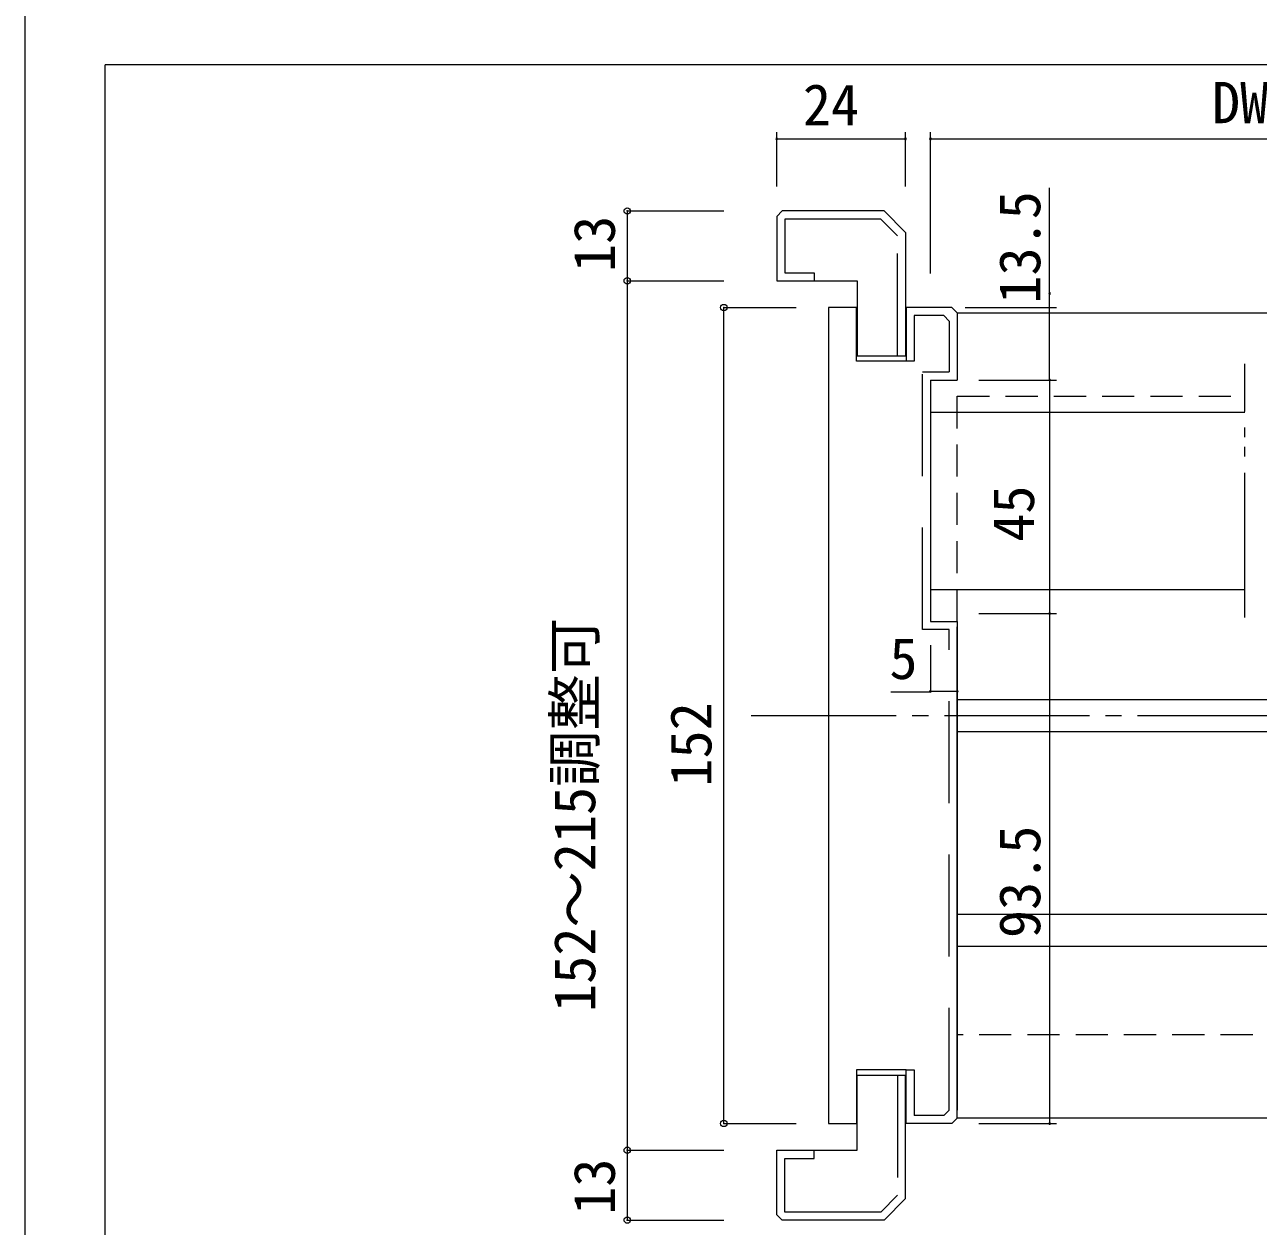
# Model space of a CAD drawing. Units: millimetres on the paper, enlarged 10 times, with parts at other scales. Extents: x -2000 to 2000, y -1385 to 1385.
# Drawn here: x -2000 to -1234, y -839 to -92 of the extents above; entities that cross this region are included whole.
import ezdxf
from ezdxf.enums import TextEntityAlignment as Align

# ---------------------------------------------------------------- set-up
doc = ezdxf.new("R2010")
doc.units = ezdxf.units.MM
doc.header["$LTSCALE"] = 10
doc.header["$PDMODE"] = 32
doc.header["$PDSIZE"] = 4
for name, pattern in [('CHAIN2', [12, 9, -1, 1, -1]), ('DOUBLE_CHAIN2', [12.8, 9, -1, 0.6, -0.6, 0.6, -1]), ('USER2', [9.525, 6.35, -3.175]), ('USER9', [3, 2, -1])]:
    doc.linetypes.add(name, pattern=pattern)
for name, color, linetype, lineweight in [('1-0_H-SYM', 7, 'Continuous', 20), ('1-1_0', 7, 'Continuous', 20), ('2-0_18', 7, 'Continuous', 18)]:
    doc.layers.add(name, color=color, linetype=linetype, lineweight=lineweight)
doc.styles.add('ＭＳ ゴシック', font='')
doc.styles.get('ＭＳ ゴシック').set_extended_font_data('MS Gothic')

msp = doc.modelspace()

# ---------------------------------------------------------------- linework, layer by layer
at = {"layer": '1-0_H-SYM'}
for p in [(380, -117.5), (380, -117.5), (-1950, -1017.5)]:
    msp.add_line(p, (-1950, -117.5), dxfattribs=at)
at = {"layer": '1-1_0'}
for p in [(380, -117.5), (380, -117.5), (-1950, -1017.5)]:
    msp.add_line(p, (-1950, -117.5), dxfattribs=at)
msp.add_lwpolyline([(-2000, -1385), (2000, -1385), (2000, 1385), (-2000, 1385)], close=True, dxfattribs=at)
at = {"layer": '2-0_18', "color": 4, "lineweight": 9}
for p, q in [((-1532.79, -192.92), (-1532.79, -159.18)), ((-1452.79, -192.92), (-1452.79, -159.18)), ((-1532.79, -163.35), (-1452.79, -163.35)), ((-1437.81, -163.35), (-937.29, -163.35)), ((-1363.21, -268.19), (-1363.21, -193.79)), ((-1625.62, -208.19), (-1565.62, -208.19)), ((-1625.62, -251.53), (-1565.62, -251.53)), ((-1565.62, -268.19), (-1520.62, -268.19)), ((-1565.62, -774.86), (-1565.62, -268.19)), ((-1363.21, -313.19), (-1363.21, -268.19)), ((-1407.29, -313.19), (-1359.05, -313.19)), ((-1407.29, -313.19), (-1359.05, -313.19)), ((-1363.21, -313.19), (-1363.21, -458.19)), ((-1407.29, -458.19), (-1359.05, -458.19)), ((-1407.29, -458.19), (-1359.05, -458.19)), ((-1363.21, -458.19), (-1363.21, -774.86)), ((-1437.29, -477.91), (-1437.29, -506.51)), ((-1437.29, -507.03), (-1461.85, -507.03)), ((-1420.62, -506.51), (-1437.29, -506.51)), ((-1565.62, -774.86), (-1520.62, -774.86)), ((-1407.29, -774.86), (-1359.05, -774.86)), ((-1407.29, -774.86), (-1359.05, -774.86)), ((-1625.62, -791.53), (-1565.62, -791.53))]:
    msp.add_line(p, q, dxfattribs=at)
at = {"layer": '2-0_18', "lineweight": 20}
for p, q in [((-1437.29, -247.01), (-1437.29, -159.18)), ((-1529.45, -208.19), (-1532.79, -211.53)), ((-1532.79, -211.53), (-1532.79, -251.53)), ((-1466.12, -208.19), (-1529.45, -208.19)), ((-1466.12, -208.19), (-1452.79, -221.53)), ((-1452.79, -221.53), (-1452.79, -298.19)), ((-1532.79, -251.53), (-1482.79, -251.53)), ((-1482.79, -251.53), (-1482.79, -298.19)), ((-1500.62, -268.19), (-1500.62, -774.86)), ((-1483.29, -268.19), (-1500.62, -268.19)), ((-1452.29, -268.19), (-1452.29, -301.53)), ((-1423.95, -268.19), (-1452.29, -268.19)), ((-1423.95, -268.19), (-1420.62, -271.53)), ((-1415.62, -268.19), (-1359.05, -268.19)), ((-1420.62, -271.53), (-1420.62, -308.19)), ((-1420.62, -271.53), (-166.54, -271.53)), ((-1420.62, -276.53), (-1420.62, -313.19)), ((-1420.62, -276.53), (-1420.62, -313.19)), ((-1482.79, -298.19), (-1452.79, -298.19)), ((-1437.29, -313.19), (-1420.62, -313.19)), ((-1437.29, -313.19), (-1437.29, -458.19)), ((-1437.29, -313.19), (-1437.29, -429.86)), ((-1437.29, -313.19), (-1420.62, -313.19)), ((-1437.29, -313.19), (-1437.29, -463.19)), ((-1437.29, -333.19), (-1437.29, -443.19)), ((-1437.29, -333.19), (-1437.29, -443.19)), ((-1437.29, -333.19), (-1241.9, -333.19)), ((-1437.29, -348.19), (-1437.29, -424.86)), ((-1437.29, -443.19), (-1241.9, -443.19)), ((-1437.29, -463.19), (-1420.62, -463.19)), ((-1420.62, -463.19), (-1420.62, -766.53)), ((-1420.62, -466.53), (-1420.62, -766.53)), ((-1420.62, -771.53), (-1420.62, -466.53)), ((-1420.62, -511.53), (-1123.95, -511.53)), ((-1420.62, -531.53), (-1123.95, -531.53)), ((-1420.62, -644.86), (-649.87, -644.86)), ((-1420.62, -664.86), (-649.87, -664.86)), ((-1452.29, -774.86), (-1452.29, -741.53)), ((-1482.79, -744.86), (-1452.79, -744.86)), ((-1482.79, -791.53), (-1482.79, -744.86)), ((-1452.79, -821.53), (-1452.79, -744.86)), ((-1423.95, -774.86), (-1420.62, -771.53)), ((-1500.62, -774.86), (-1483.29, -774.86)), ((-1423.95, -774.86), (-1452.29, -774.86)), ((-1532.79, -791.53), (-1482.79, -791.53)), ((-1532.79, -831.53), (-1532.79, -791.53)), ((-1466.12, -834.86), (-1452.79, -821.53)), ((-1466.12, -834.86), (-1452.79, -821.53)), ((-1529.45, -834.86), (-1532.79, -831.53)), ((-1466.12, -834.86), (-1529.45, -834.86))]:
    msp.add_line(p, q, dxfattribs=at)
at = {"layer": '2-0_18', "linetype": 'USER2', "lineweight": 20}
for p, q in [((-1527.79, -213.19), (-1527.79, -246.53)), ((-1428.95, -273.19), (-1447.29, -273.19)), ((-1428.95, -273.19), (-1425.62, -276.53)), ((-1425.62, -276.53), (-1425.62, -308.19)), ((-1425.62, -766.53), (-1425.62, -468.19)), ((-1428.95, -769.86), (-1447.29, -769.86)), ((-1428.95, -769.86), (-1425.62, -766.53)), ((-1527.79, -829.86), (-1527.79, -796.53))]:
    msp.add_line(p, q, dxfattribs=at)
at = {"layer": '2-0_18', "linetype": 'DOUBLE_CHAIN2', "lineweight": 20}
msp.add_line((-1241.9, -460.74), (-1241.9, -303.21), dxfattribs=at)
at = {"layer": '2-0_18', "linetype": 'USER9'}
for p, q in [((-1420.62, -463.19), (-1420.62, -323.19)), ((-1420.62, -323.19), (-1241.9, -323.19)), ((-397.03, -719.86), (-1420.62, -719.86))]:
    msp.add_line(p, q, dxfattribs=at)
at = {"layer": '2-0_18', "color": 4, "linetype": 'CHAIN2', "lineweight": 9}
msp.add_line((-1548.56, -521.53), (-21.11, -521.53), dxfattribs=at)
at = {"layer": '2-0_18', "color": 4, "lineweight": 9}
msp.add_lwpolyline([(-1625.62, -208.19), (-1625.62, -834.86), (-1565.62, -834.86)], dxfattribs=at)
at = {"layer": '2-0_18', "linetype": 'USER2', "lineweight": 20}
for points in [[(-1457.79, -298.19), (-1457.79, -223.6), (-1468.19, -213.19), (-1527.79, -213.19)], [(-1527.79, -246.53), (-1509.45, -246.53), (-1509.45, -251.53)], [(-1447.29, -273.19), (-1447.29, -301.53), (-1452.29, -301.53)], [(-1425.62, -468.19), (-1442.29, -468.19), (-1442.29, -308.19), (-1425.62, -308.19)], [(-1452.29, -741.53), (-1447.29, -741.53), (-1447.29, -769.86)], [(-1457.79, -744.86), (-1457.79, -819.46), (-1468.19, -829.86), (-1527.79, -829.86)], [(-1527.79, -796.53), (-1509.45, -796.53), (-1509.45, -791.53)]]:
    msp.add_lwpolyline(points, dxfattribs=at)
at = {"layer": '2-0_18', "lineweight": 20}
for points in [[(-1452.29, -301.53), (-1483.29, -301.53), (-1483.29, -268.19)], [(-1452.29, -741.53), (-1483.29, -741.53), (-1483.29, -774.86)], [(-163.2, -774.86), (-166.54, -771.53), (-1420.62, -771.53)]]:
    msp.add_lwpolyline(points, dxfattribs=at)
at = {"layer": '2-0_18', "color": 4, "lineweight": 9}
for centre, start, end in [((-1532.79, -163.35), 0, 180), ((-1532.79, -163.35), 0, 180), ((-1532.79, -163.35), 180, 0), ((-1532.79, -163.35), 180, 0), ((-1452.79, -163.35), 0, 180), ((-1452.79, -163.35), 0, 180), ((-1452.79, -163.35), 180, 0), ((-1452.79, -163.35), 180, 0), ((-1437.29, -163.35), 0, 180), ((-1437.29, -163.35), 0, 180), ((-1437.29, -163.35), 180, 0), ((-1437.29, -163.35), 180, 0), ((-1363.21, -259.48), 90, 270), ((-1363.21, -259.48), 270, 90), ((-1363.21, -313.19), 90, 270), ((-1363.21, -313.19), 90, 270), ((-1363.21, -313.19), 270, 90), ((-1363.21, -313.19), 270, 90), ((-1363.21, -458.19), 90, 270), ((-1363.21, -458.19), 90, 270), ((-1363.21, -458.19), 270, 90), ((-1363.21, -458.19), 270, 90), ((-1437.29, -506.51), 90, 270), ((-1437.29, -506.51), 270, 90), ((-1420.62, -506.51), 90, 270), ((-1420.62, -506.51), 270, 90), ((-1363.21, -774.86), 90, 270), ((-1363.21, -774.86), 90, 270), ((-1363.21, -774.86), 90, 270), ((-1363.21, -774.86), 270, 90), ((-1363.21, -774.86), 270, 90), ((-1363.21, -774.86), 270, 90)]:
    msp.add_arc(centre, 0.521, start, end, dxfattribs=at)
at = {"layer": '2-0_18', "color": 4}
for p in [(-1625.62, -208.19), (-1625.62, -251.53), (-1565.62, -268.19), (-1565.62, -774.86), (-1625.62, -791.53), (-1625.62, -834.86)]:
    msp.add_point(p, dxfattribs=at)

# ---------------------------------------------------------------- texts
at = {"layer": '2-0_18', "style": 'ＭＳ ゴシック'}
for s, p in [('24', (-1516.51, -162.72)), ('DW:812', (-1262.35, -161.38)), ('5', (-1462.75, -506.56))]:
    msp.add_text(s, height=25.66, dxfattribs=at).set_placement(p, align=Align.BOTTOM_LEFT)
for s, p in [('13.5', (-1361.34, -265.73)), ('13', (-1625.62, -246.07)), ('45', (-1365.2, -413.58)), ('152～215調整可', (-1637.83, -705.61)), ('152', (-1565.62, -565.66)), ('93.5', (-1361.34, -659.73)), ('13', (-1625.62, -831.58))]:
    msp.add_text(s, height=25.66, rotation=90, dxfattribs=at).set_placement(p, align=Align.BOTTOM_LEFT)

doc.saveas('drawing.dxf')
